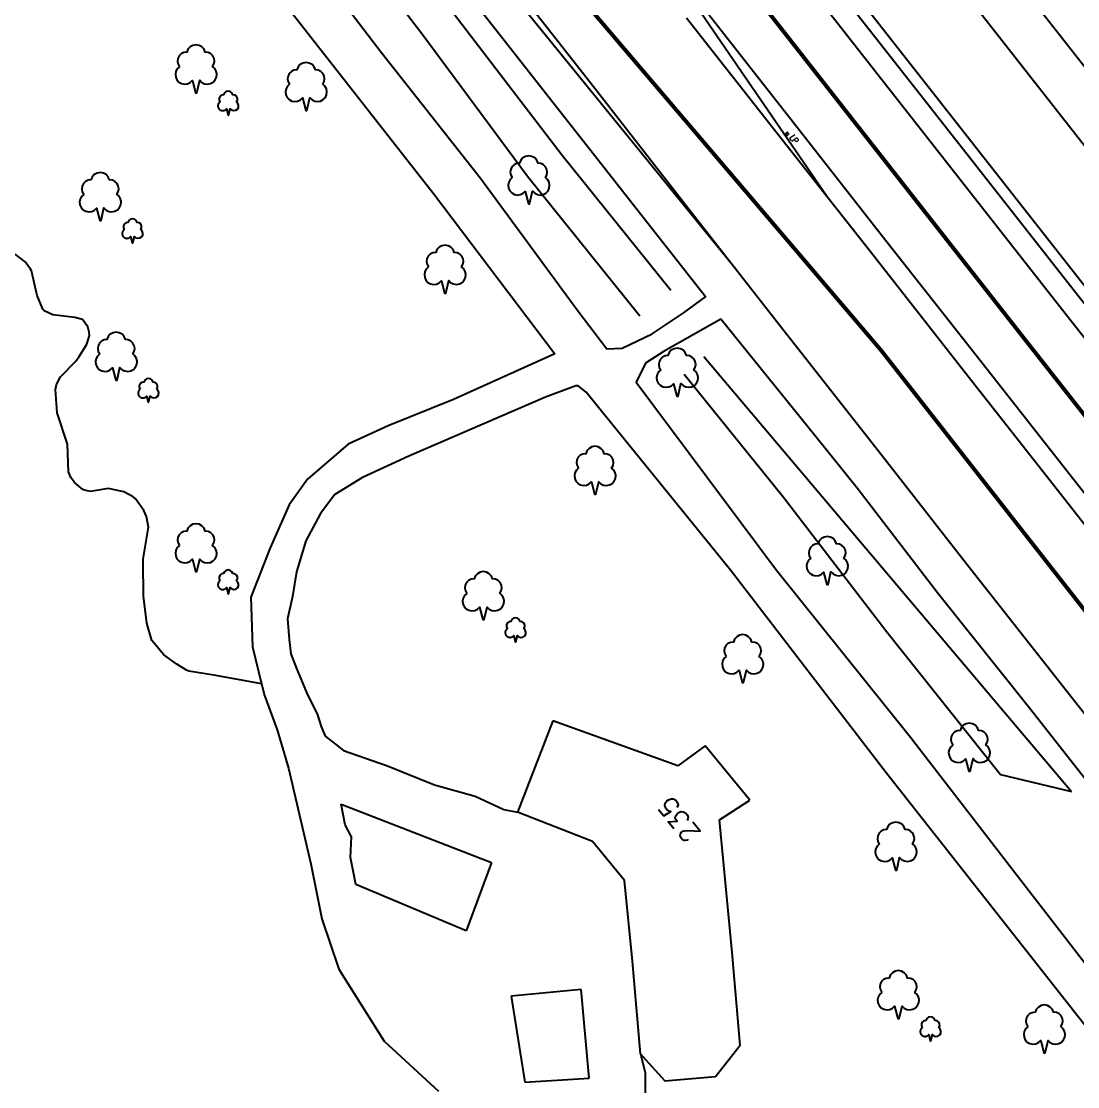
# Model space of a CAD drawing. Extents: x 427500 to 429848, y 434500 to 436505.
# Drawn here: x 429130.2 to 429196.4, y 435132.2 to 435198.9 of the extents above; entities that cross this region are included whole.
import ezdxf

# ---------------------------------------------------------------- set-up
doc = ezdxf.new("R2010")
doc.units = 0
doc.layers.get('0').update_dxf_attribs({"color": 222})
for name, color, linetype in [('LPTIP_Ex_Base', 8, 'Continuous'), ('PRO-MARKINGS', 7, 'Continuous'), ('PROPOSED', 1, 'Continuous')]:
    doc.layers.add(name, color=color, linetype=linetype)
doc.styles.add('MtXpl_Romans', font='romans__.ttf')
doc.styles.get("Standard").update_dxf_attribs({"font": 'romans.shx'})

# ---------------------------------------------------------------- blocks, each defined once
blk = doc.blocks.new('CIRCL')
at = {"color": 0, "linetype": 'ByBlock', "flags": 128}
for points in [[(0.5, 0), (0.475, 0.154), (0.404, 0.293), (0.293, 0.404), (0.154, 0.475), (0, 0.5), (-0.154, 0.475), (-0.293, 0.404), (-0.404, 0.293), (-0.475, 0.154), (-0.5, 0), (-0.475, -0.154), (-0.404, -0.293), (-0.293, -0.404), (-0.154, -0.475), (0, -0.5), (0.154, -0.475), (0.293, -0.404), (0.404, -0.293), (0.475, -0.154)], [(0.5, 0), (0.475, -0.154)]]:
    blk.add_lwpolyline(points, dxfattribs=at)

msp = doc.modelspace()

# ---------------------------------------------------------------- linework, layer by layer
at = {"layer": 'LPTIP_Ex_Base', "color": 251, "true_color": 0x636466}
for p, q in [((429137.75, 435211.5), (429156.05, 435188.15)), ((429156.05, 435188.15), (429163.65, 435178.1)), ((429130.451, 435183.861), (429129.826, 435184.35)), ((429130.793, 435183.42), (429130.451, 435183.861)), ((429130.853, 435183.313), (429130.793, 435183.42)), ((429131.2, 435181.764), (429130.853, 435183.313)), ((429131.557, 435180.903), (429131.2, 435181.764)), ((429131.65, 435180.801), (429131.557, 435180.903)), ((429132.187, 435180.543), (429131.65, 435180.801)), ((429133.569, 435180.388), (429132.187, 435180.543)), ((429134.056, 435180.26), (429133.569, 435180.388)), ((429134.391, 435179.796), (429134.056, 435180.26)), ((429134.475, 435179.46), (429134.391, 435179.796)), ((429134.326, 435178.721), (429134.488, 435179.25)), ((429134.488, 435179.25), (429134.475, 435179.46)), ((429133.844, 435177.938), (429134.326, 435178.721)), ((429132.664, 435176.658), (429133.635, 435177.643)), ((429133.635, 435177.643), (429133.844, 435177.938)), ((429163.65, 435178.1), (429157.3, 435175.25)), ((429132.415, 435176.183), (429132.664, 435176.658)), ((429132.349, 435175.867), (429132.415, 435176.183)), ((429132.454, 435174.408), (429132.349, 435175.867)), ((429164.95, 435176.1), (429163.05, 435175.4)), ((429165.1, 435176.1), (429164.95, 435176.1)), ((429165.6, 435175.7), (429165.1, 435176.1)), ((429166.3, 435174.85), (429165.6, 435175.7)), ((429157.3, 435175.25), (429153.2, 435173.6)), ((429163.05, 435175.4), (429154.5, 435171.7)), ((429133.102, 435172.443), (429132.454, 435174.408)), ((429174.65, 435164.55), (429166.3, 435174.85)), ((429153.2, 435173.6), (429150.7, 435172.45)), ((429133.173, 435170.715), (429133.102, 435172.443)), ((429150.7, 435172.45), (429149.95, 435171.8)), ((429149.95, 435171.8), (429148.15, 435170.25)), ((429154.5, 435171.7), (429151.6, 435170.35)), ((429133.321, 435170.361), (429133.173, 435170.715)), ((429133.55, 435170.043), (429133.321, 435170.361)), ((429151.6, 435170.35), (429149.85, 435169.3)), ((429134.078, 435169.598), (429133.55, 435170.043)), ((429135.686, 435169.665), (429134.545, 435169.488)), ((429135.759, 435169.657), (429135.686, 435169.665)), ((429136.646, 435169.457), (429135.759, 435169.657)), ((429148.15, 435170.25), (429147, 435168.65)), ((429134.167, 435169.555), (429134.078, 435169.598)), ((429134.545, 435169.488), (429134.167, 435169.555)), ((429137.22, 435169.15), (429136.646, 435169.457)), ((429137.365, 435169.026), (429137.22, 435169.15)), ((429137.897, 435168.289), (429137.365, 435169.026)), ((429149.85, 435169.3), (429148.95, 435168.1)), ((429138.061, 435167.916), (429137.897, 435168.289)), ((429147, 435168.65), (429145.8, 435165.95)), ((429138.176, 435167.252), (429138.061, 435167.916)), ((429148.95, 435168.1), (429148.05, 435166.4)), ((429137.849, 435165.242), (429138.176, 435167.252)), ((429148.05, 435166.4), (429147.45, 435164.45)), ((429145.8, 435165.95), (429144.6, 435162.85)), ((429137.843, 435165.105), (429137.849, 435165.242)), ((429137.874, 435162.909), (429137.843, 435165.105)), ((429147.45, 435164.45), (429147.2, 435162.9)), ((429184.4, 435151.85), (429174.65, 435164.55)), ((429137.986, 435161.923), (429137.874, 435162.909)), ((429144.6, 435162.85), (429144.7, 435159.75)), ((429147.2, 435162.9), (429146.9, 435161.5)), ((429138.082, 435161.231), (429137.986, 435161.923)), ((429138.392, 435160.144), (429138.082, 435161.231)), ((429146.9, 435161.5), (429147, 435160.2)), ((429139.152, 435159.255), (429138.392, 435160.144)), ((429144.7, 435159.75), (429145.271, 435157.428)), ((429147, 435160.2), (429147.1, 435159.3)), ((429139.964, 435158.657), (429139.152, 435159.255)), ((429147.1, 435159.3), (429147.45, 435158.4)), ((429140.571, 435158.282), (429139.964, 435158.657)), ((429140.704, 435158.224), (429140.571, 435158.282)), ((429147.45, 435158.4), (429148.15, 435156.75)), ((429142.402, 435157.953), (429140.704, 435158.224)), ((429145.271, 435157.428), (429142.402, 435157.953)), ((429145.271, 435157.428), (429145.45, 435156.7)), ((429145.45, 435156.7), (429146.25, 435154.55)), ((429148.15, 435156.75), (429148.75, 435155.55)), ((429148.75, 435155.55), (429149, 435154.75)), ((429163.51, 435155.12), (429161.3, 435149.4)), ((429171.35, 435152.3), (429163.51, 435155.12)), ((429146.25, 435154.55), (429146.95, 435152.15)), ((429149, 435154.75), (429149.25, 435154.15)), ((429149.25, 435154.15), (429149.9, 435153.65)), ((429149.9, 435153.65), (429150.4, 435153.25)), ((429150.4, 435153.25), (429153.15, 435152.3)), ((429173.05, 435153.55), (429171.35, 435152.3)), ((429175.85, 435150.15), (429173.05, 435153.55)), ((429153.15, 435152.3), (429156.1, 435151.1)), ((429146.95, 435152.15), (429148.35, 435146.15)), ((429198.4, 435134.05), (429184.4, 435151.85)), ((429156.1, 435151.1), (429158.65, 435150.4)), ((429158.65, 435150.4), (429160.45, 435149.55)), ((429150.5, 435148.6), (429150.262, 435149.897)), ((429150.262, 435149.897), (429159.673, 435146.246)), ((429173.95, 435148.9), (429175.85, 435150.15)), ((429160.45, 435149.55), (429161.3, 435149.4)), ((429166, 435147.55), (429161.3, 435149.4)), ((429150.9, 435147.85), (429150.5, 435148.6)), ((429174.75, 435140.6), (429173.95, 435148.9)), ((429150.85, 435146.55), (429150.9, 435147.85)), ((429168, 435145.1), (429166, 435147.55)), ((429151.05, 435145.5), (429150.85, 435146.55)), ((429148.35, 435146.15), (429149.05, 435142.7)), ((429159.673, 435146.246), (429158.09, 435141.96)), ((429151.179, 435144.854), (429151.05, 435145.5)), ((429168.5, 435140.05), (429168, 435145.1)), ((429158.09, 435141.96), (429151.179, 435144.854)), ((429149.05, 435142.7), (429150.1, 435139.55)), ((429175.261, 435134.795), (429174.75, 435140.6)), ((429169.011, 435134.245), (429168.5, 435140.05)), ((429150.1, 435139.55), (429152.95, 435135.05)), ((429165.283, 435138.272), (429160.913, 435137.863)), ((429165.784, 435132.717), (429165.283, 435138.272)), ((429160.913, 435137.863), (429161.761, 435132.481)), ((429152.95, 435135.05), (429156.35, 435131.9)), ((429169.011, 435134.245), (429169.138, 435134.104)), ((429169.011, 435134.245), (429169.3, 435133.05)), ((429173.704, 435132.837), (429175.261, 435134.795)), ((429169.138, 435134.104), (429170.526, 435132.557)), ((429169.3, 435133.05), (429169.3, 435131.5)), ((429161.761, 435132.481), (429165.784, 435132.717)), ((429170.526, 435132.557), (429173.704, 435132.837))]:
    msp.add_line(p, q, dxfattribs=at)
at = {"layer": 'LPTIP_Ex_Base', "color": 251, "true_color": 0x636466, "flags": 128}
for points in [[(429153.822, 435250.727), (429154.415, 435250.103), (429156.78, 435246.842), (429157.337, 435246.205), (429165.128, 435236.363), (429171.195, 435228.698), (429177.762, 435220.311), (429183.988, 435212.422), (429190.704, 435203.909), (429197.365, 435195.418), (429204.294, 435186.645), (429210.939, 435178.203), (429217.541, 435169.741), (429224.299, 435161.127), (429230.592, 435153.065), (429237.006, 435144.927), (429243.138, 435137.351), (429249.272, 435129.679), (429250.947, 435127.503)], [(429154.285, 435236.154), (429158.858, 435239.609), (429163.126, 435234.164), (429168.978, 435226.688), (429175.526, 435218.311), (429181.813, 435210.327), (429188.313, 435202.047), (429194.99, 435193.492), (429201.925, 435184.671), (429208.509, 435176.385), (429216.074, 435166.662), (429222.818, 435158.018), (429225.668, 435154.362), (429228.212, 435151.183), (429234.807, 435143.014), (429240.789, 435135.39), (429246.821, 435127.885), (429248.674, 435125.528), (429252.819, 435120.322), (429259.272, 435112.288), (429265.298, 435104.76)], [(429144.369, 435222.53), (429144.771, 435222.006), (429148.798, 435216.883), (429154.206, 435209.975), (429160.57, 435201.878), (429166.295, 435194.558), (429172.023, 435187.215), (429177.925, 435179.648), (429183.753, 435172.245), (429189.483, 435164.917), (429195.192, 435157.646), (429201.231, 435149.969), (429207.169, 435142.416), (429212.978, 435135.071), (429218.939, 435127.565), (429225.17, 435119.7), (429231.326, 435112.006), (429237.677, 435104.021), (429244.018, 435096.113), (429244.468, 435095.524)], [(429170.916, 435182.082), (429164.105, 435190.525), (429156.551, 435200.441), (429150.7, 435207.861), (429145.599, 435213.655), (429139.206, 435222.339)], [(429168.975, 435180.47), (429161.933, 435189.208), (429155.3, 435198.158), (429149.014, 435206.361), (429144.728, 435211.693), (429137.37, 435221.34)], [(429178.597, 435204.476), (429184.272, 435197.243), (429190.087, 435189.833), (429195.957, 435182.37), (429201.747, 435175.002), (429207.468, 435167.728), (429213.485, 435160.107), (429219.176, 435152.841), (429225.036, 435145.304), (429231.334, 435137.518), (429237.73, 435129.41), (429243.854, 435121.754), (429250.185, 435113.856), (429256.409, 435106.064), (429260.808, 435100.6), (429264.517, 435095.924), (429269.692, 435089.458), (429275.514, 435082.188), (429280.685, 435075.761), (429285.302, 435069.949), (429285.939, 435069.247)], [(429172.838, 435199.947), (429178.595, 435192.602), (429184.381, 435185.211), (429190.276, 435177.739), (429196.073, 435170.332), (429201.836, 435163.029), (429207.794, 435155.457), (429213.663, 435148.024), (429219.504, 435140.609), (429225.472, 435133.092), (429231.816, 435125.095), (429238.095, 435117.183), (429244.332, 435109.354), (429250.357, 435101.814), (429255.04, 435095.995), (429258.686, 435091.427), (429263.857, 435084.946)], [(429293.22, 435044.668), (429290.532, 435048.396), (429286.094, 435054.53), (429280.732, 435061.945), (429277.778, 435065.65), (429268.68, 435076.998), (429262.905, 435084.213), (429257.712, 435090.67), (429254.088, 435095.222), (429249.475, 435101.006), (429243.433, 435108.566), (429237.115, 435116.44), (429230.882, 435124.297), (429224.497, 435132.351), (429218.54, 435139.864), (429212.677, 435147.287), (429206.835, 435154.704), (429200.836, 435162.296), (429195.145, 435169.563), (429189.284, 435177.007), (429183.413, 435184.506), (429177.569, 435191.915), (429171.9, 435199.13)], [(429199.361, 435148.297), (429193.474, 435155.795), (429187.689, 435163.042), (429182.58, 435169.697), (429179.938, 435172.992), (429174.052, 435180.281), (429170.492, 435178.276), (429169.319, 435177.518), (429168.744, 435176.333), (429172.054, 435171.879), (429177.526, 435164.548), (429185.934, 435154.092), (429192.137, 435146.056), (429200.018, 435135.833)], [(429172.974, 435177.941), (429196.01, 435150.691)], [(429171.745, 435176.84), (429177.963, 435169.126), (429184.439, 435160.682), (429191.564, 435151.747), (429196.01, 435150.691)]]:
    msp.add_lwpolyline(points, dxfattribs=at)
msp.add_lwpolyline([(429137.134, 435227.465), (429136.015, 435227.419), (429135.073, 435227.169), (429132.703, 435225.5), (429132.164, 435224.888), (429132.104, 435224.071), (429135.001, 435220.053), (429141.163, 435212.162), (429146.842, 435204.747), (429152.751, 435197.006), (429158.986, 435189.118), (429165.094, 435180.785), (429166.907, 435178.428), (429167.867, 435178.466), (429169.738, 435179.35), (429171.736, 435180.703), (429173.079, 435181.679)], close=True, dxfattribs=at)
at = {"layer": 'LPTIP_Ex_Base', "color": 251, "true_color": 0x636466}
for points in [[(429140.126, 435196.097), (429139.99, 435195.969), (429139.901, 435195.806), (429139.866, 435195.623), (429139.888, 435195.439), (429139.967, 435195.27), (429140.094, 435195.134), (429140.256, 435195.043), (429140.439, 435195.007), (429140.624, 435195.028), (429140.793, 435195.106), (429140.93, 435195.232), (429140.931, 435195.235), (429141.132, 435194.461), (429141.212, 435194.461), (429141.393, 435195.244), (429141.393, 435195.244), (429141.529, 435195.113), (429141.699, 435195.031), (429141.885, 435195.007), (429142.07, 435195.041), (429142.236, 435195.131), (429142.364, 435195.269), (429142.444, 435195.439), (429142.467, 435195.626), (429142.43, 435195.811), (429142.338, 435195.975), (429142.199, 435196.102), (429142.287, 435196.259), (429142.319, 435196.436), (429142.294, 435196.615), (429142.212, 435196.775), (429142.083, 435196.901), (429141.92, 435196.979), (429141.741, 435197), (429141.741, 435197), (429141.664, 435197.184), (429141.531, 435197.331), (429141.356, 435197.427), (429141.16, 435197.461), (429140.964, 435197.427), (429140.789, 435197.331), (429140.656, 435197.184), (429140.579, 435197), (429140.399, 435196.978), (429140.236, 435196.9), (429140.107, 435196.773), (429140.025, 435196.611), (429140.001, 435196.431), (429140.036, 435196.254), (429140.126, 435196.097)], [(429147.026, 435194.997), (429146.89, 435194.869), (429146.801, 435194.706), (429146.766, 435194.523), (429146.788, 435194.339), (429146.867, 435194.17), (429146.994, 435194.034), (429147.156, 435193.943), (429147.339, 435193.907), (429147.524, 435193.928), (429147.693, 435194.006), (429147.83, 435194.132), (429147.831, 435194.135), (429148.032, 435193.361), (429148.112, 435193.361), (429148.293, 435194.144), (429148.293, 435194.144), (429148.429, 435194.013), (429148.599, 435193.931), (429148.785, 435193.907), (429148.97, 435193.941), (429149.136, 435194.031), (429149.264, 435194.169), (429149.344, 435194.339), (429149.367, 435194.526), (429149.33, 435194.711), (429149.238, 435194.875), (429149.099, 435195.002), (429149.187, 435195.159), (429149.219, 435195.336), (429149.194, 435195.515), (429149.112, 435195.675), (429148.983, 435195.801), (429148.82, 435195.879), (429148.641, 435195.9), (429148.641, 435195.9), (429148.564, 435196.084), (429148.431, 435196.231), (429148.256, 435196.327), (429148.06, 435196.361), (429147.864, 435196.327), (429147.689, 435196.231), (429147.556, 435196.084), (429147.479, 435195.9), (429147.299, 435195.878), (429147.136, 435195.8), (429147.007, 435195.673), (429146.925, 435195.511), (429146.901, 435195.331), (429146.936, 435195.154), (429147.026, 435194.997)], [(429142.663, 435193.887), (429142.648, 435193.876), (429142.634, 435193.864), (429142.62, 435193.852), (429142.608, 435193.838), (429142.596, 435193.824), (429142.585, 435193.808), (429142.575, 435193.793), (429142.566, 435193.776), (429142.558, 435193.759), (429142.551, 435193.742), (429142.545, 435193.724), (429142.54, 435193.706), (429142.537, 435193.688), (429142.535, 435193.669), (429142.533, 435193.651), (429142.533, 435193.632), (429142.534, 435193.613), (429142.537, 435193.595), (429142.54, 435193.576), (429142.545, 435193.558), (429142.55, 435193.541), (429142.557, 435193.523), (429142.565, 435193.506), (429142.574, 435193.49), (429142.584, 435193.474), (429142.595, 435193.459), (429142.607, 435193.444), (429142.619, 435193.431), (429142.633, 435193.418), (429142.647, 435193.406), (429142.662, 435193.395), (429142.678, 435193.385), (429142.694, 435193.376), (429142.711, 435193.367), (429142.729, 435193.36), (429142.746, 435193.355), (429142.764, 435193.35), (429142.783, 435193.346), (429142.801, 435193.344), (429142.82, 435193.342), (429142.838, 435193.342), (429142.857, 435193.343), (429142.876, 435193.345), (429142.894, 435193.349), (429142.912, 435193.353), (429142.93, 435193.359), (429142.947, 435193.365), (429142.964, 435193.373), (429142.981, 435193.382), (429142.997, 435193.392), (429143.012, 435193.403), (429143.027, 435193.414), (429143.04, 435193.427), (429143.053, 435193.441), (429143.065, 435193.455), (429143.066, 435193.456), (429143.167, 435193.069), (429143.194, 435193.069), (429143.297, 435193.461), (429143.297, 435193.461), (429143.395, 435193.377), (429143.52, 435193.343), (429143.647, 435193.364), (429143.753, 435193.436), (429143.819, 435193.547), (429143.832, 435193.676), (429143.79, 435193.797), (429143.7, 435193.89), (429143.754, 435194.003), (429143.752, 435194.129), (429143.695, 435194.241), (429143.595, 435194.316), (429143.471, 435194.339), (429143.413, 435194.458), (429143.309, 435194.54), (429143.181, 435194.569), (429143.052, 435194.54), (429142.948, 435194.458), (429142.89, 435194.339), (429142.766, 435194.316), (429142.665, 435194.24), (429142.608, 435194.127), (429142.608, 435194.001), (429142.663, 435193.887)], [(429160.976, 435189.147), (429160.84, 435189.019), (429160.751, 435188.856), (429160.716, 435188.673), (429160.738, 435188.489), (429160.817, 435188.32), (429160.944, 435188.184), (429161.106, 435188.093), (429161.289, 435188.057), (429161.474, 435188.078), (429161.643, 435188.156), (429161.78, 435188.282), (429161.781, 435188.285), (429161.982, 435187.511), (429162.062, 435187.511), (429162.243, 435188.294), (429162.243, 435188.294), (429162.379, 435188.163), (429162.549, 435188.081), (429162.735, 435188.057), (429162.92, 435188.091), (429163.086, 435188.181), (429163.214, 435188.319), (429163.294, 435188.489), (429163.317, 435188.676), (429163.28, 435188.861), (429163.188, 435189.025), (429163.049, 435189.152), (429163.137, 435189.309), (429163.169, 435189.486), (429163.144, 435189.665), (429163.062, 435189.825), (429162.933, 435189.951), (429162.77, 435190.029), (429162.591, 435190.05), (429162.591, 435190.05), (429162.514, 435190.234), (429162.381, 435190.381), (429162.206, 435190.477), (429162.01, 435190.511), (429161.814, 435190.477), (429161.639, 435190.381), (429161.506, 435190.234), (429161.429, 435190.05), (429161.249, 435190.028), (429161.086, 435189.95), (429160.957, 435189.823), (429160.875, 435189.661), (429160.851, 435189.481), (429160.886, 435189.304), (429160.976, 435189.147)], [(429134.126, 435188.097), (429133.99, 435187.969), (429133.901, 435187.806), (429133.866, 435187.623), (429133.888, 435187.439), (429133.967, 435187.27), (429134.094, 435187.134), (429134.256, 435187.043), (429134.439, 435187.007), (429134.624, 435187.028), (429134.793, 435187.106), (429134.93, 435187.232), (429134.931, 435187.235), (429135.132, 435186.461), (429135.212, 435186.461), (429135.393, 435187.244), (429135.393, 435187.244), (429135.529, 435187.113), (429135.699, 435187.031), (429135.885, 435187.007), (429136.07, 435187.041), (429136.236, 435187.131), (429136.364, 435187.269), (429136.444, 435187.439), (429136.467, 435187.626), (429136.43, 435187.811), (429136.338, 435187.975), (429136.199, 435188.102), (429136.287, 435188.259), (429136.319, 435188.436), (429136.294, 435188.615), (429136.212, 435188.775), (429136.083, 435188.901), (429135.92, 435188.979), (429135.741, 435189), (429135.741, 435189), (429135.664, 435189.184), (429135.531, 435189.331), (429135.356, 435189.427), (429135.16, 435189.461), (429134.964, 435189.427), (429134.789, 435189.331), (429134.656, 435189.184), (429134.579, 435189), (429134.399, 435188.978), (429134.236, 435188.9), (429134.107, 435188.773), (429134.025, 435188.611), (429134.001, 435188.431), (429134.036, 435188.254), (429134.126, 435188.097)], [(429136.663, 435185.887), (429136.648, 435185.876), (429136.634, 435185.864), (429136.62, 435185.852), (429136.608, 435185.838), (429136.596, 435185.824), (429136.585, 435185.808), (429136.575, 435185.793), (429136.566, 435185.776), (429136.558, 435185.759), (429136.551, 435185.742), (429136.545, 435185.724), (429136.54, 435185.706), (429136.537, 435185.688), (429136.535, 435185.669), (429136.533, 435185.651), (429136.533, 435185.632), (429136.534, 435185.613), (429136.537, 435185.595), (429136.54, 435185.576), (429136.545, 435185.558), (429136.55, 435185.541), (429136.557, 435185.523), (429136.565, 435185.506), (429136.574, 435185.49), (429136.584, 435185.474), (429136.595, 435185.459), (429136.607, 435185.444), (429136.619, 435185.431), (429136.633, 435185.418), (429136.647, 435185.406), (429136.662, 435185.395), (429136.678, 435185.385), (429136.694, 435185.376), (429136.711, 435185.367), (429136.729, 435185.36), (429136.746, 435185.355), (429136.764, 435185.35), (429136.783, 435185.346), (429136.801, 435185.344), (429136.82, 435185.342), (429136.838, 435185.342), (429136.857, 435185.343), (429136.876, 435185.345), (429136.894, 435185.349), (429136.912, 435185.353), (429136.93, 435185.359), (429136.947, 435185.365), (429136.964, 435185.373), (429136.981, 435185.382), (429136.997, 435185.392), (429137.012, 435185.403), (429137.027, 435185.414), (429137.04, 435185.427), (429137.053, 435185.441), (429137.065, 435185.455), (429137.066, 435185.456), (429137.167, 435185.069), (429137.194, 435185.069), (429137.297, 435185.461), (429137.297, 435185.461), (429137.395, 435185.377), (429137.52, 435185.343), (429137.647, 435185.364), (429137.753, 435185.436), (429137.819, 435185.547), (429137.832, 435185.676), (429137.79, 435185.797), (429137.7, 435185.89), (429137.754, 435186.003), (429137.752, 435186.129), (429137.695, 435186.241), (429137.595, 435186.316), (429137.471, 435186.339), (429137.413, 435186.458), (429137.309, 435186.54), (429137.181, 435186.569), (429137.052, 435186.54), (429136.948, 435186.458), (429136.89, 435186.339), (429136.766, 435186.316), (429136.665, 435186.24), (429136.608, 435186.127), (429136.608, 435186.001), (429136.663, 435185.887)], [(429155.726, 435183.547), (429155.59, 435183.419), (429155.501, 435183.256), (429155.466, 435183.073), (429155.488, 435182.889), (429155.567, 435182.72), (429155.694, 435182.584), (429155.856, 435182.493), (429156.039, 435182.457), (429156.224, 435182.478), (429156.393, 435182.556), (429156.53, 435182.682), (429156.531, 435182.685), (429156.732, 435181.911), (429156.812, 435181.911), (429156.993, 435182.694), (429156.993, 435182.694), (429157.129, 435182.563), (429157.299, 435182.481), (429157.485, 435182.457), (429157.67, 435182.491), (429157.836, 435182.581), (429157.964, 435182.719), (429158.044, 435182.889), (429158.067, 435183.076), (429158.03, 435183.261), (429157.938, 435183.425), (429157.799, 435183.552), (429157.887, 435183.709), (429157.919, 435183.886), (429157.894, 435184.065), (429157.812, 435184.225), (429157.683, 435184.351), (429157.52, 435184.429), (429157.341, 435184.45), (429157.341, 435184.45), (429157.264, 435184.634), (429157.131, 435184.781), (429156.956, 435184.877), (429156.76, 435184.911), (429156.564, 435184.877), (429156.389, 435184.781), (429156.256, 435184.634), (429156.179, 435184.45), (429155.999, 435184.428), (429155.836, 435184.35), (429155.707, 435184.223), (429155.625, 435184.061), (429155.601, 435183.881), (429155.636, 435183.704), (429155.726, 435183.547)], [(429135.126, 435178.097), (429134.99, 435177.969), (429134.901, 435177.806), (429134.866, 435177.623), (429134.888, 435177.439), (429134.967, 435177.27), (429135.094, 435177.134), (429135.256, 435177.043), (429135.439, 435177.007), (429135.624, 435177.028), (429135.793, 435177.106), (429135.93, 435177.232), (429135.931, 435177.235), (429136.132, 435176.461), (429136.212, 435176.461), (429136.393, 435177.244), (429136.393, 435177.244), (429136.529, 435177.113), (429136.699, 435177.031), (429136.885, 435177.007), (429137.07, 435177.041), (429137.236, 435177.131), (429137.364, 435177.269), (429137.444, 435177.439), (429137.467, 435177.626), (429137.43, 435177.811), (429137.338, 435177.975), (429137.199, 435178.102), (429137.287, 435178.259), (429137.319, 435178.436), (429137.294, 435178.615), (429137.212, 435178.775), (429137.083, 435178.901), (429136.92, 435178.979), (429136.741, 435179), (429136.741, 435179), (429136.664, 435179.184), (429136.531, 435179.331), (429136.356, 435179.427), (429136.16, 435179.461), (429135.964, 435179.427), (429135.789, 435179.331), (429135.656, 435179.184), (429135.579, 435179), (429135.399, 435178.978), (429135.236, 435178.9), (429135.107, 435178.773), (429135.025, 435178.611), (429135.001, 435178.431), (429135.036, 435178.254), (429135.126, 435178.097)], [(429170.276, 435177.097), (429170.14, 435176.969), (429170.051, 435176.806), (429170.016, 435176.623), (429170.038, 435176.439), (429170.117, 435176.27), (429170.244, 435176.134), (429170.406, 435176.043), (429170.589, 435176.007), (429170.774, 435176.028), (429170.943, 435176.106), (429171.08, 435176.232), (429171.081, 435176.235), (429171.282, 435175.461), (429171.362, 435175.461), (429171.543, 435176.244), (429171.543, 435176.244), (429171.679, 435176.113), (429171.849, 435176.031), (429172.035, 435176.007), (429172.22, 435176.041), (429172.386, 435176.131), (429172.514, 435176.269), (429172.594, 435176.439), (429172.617, 435176.626), (429172.58, 435176.811), (429172.488, 435176.975), (429172.349, 435177.102), (429172.437, 435177.259), (429172.469, 435177.436), (429172.444, 435177.615), (429172.362, 435177.775), (429172.233, 435177.901), (429172.07, 435177.979), (429171.891, 435178), (429171.891, 435178), (429171.814, 435178.184), (429171.681, 435178.331), (429171.506, 435178.427), (429171.31, 435178.461), (429171.114, 435178.427), (429170.939, 435178.331), (429170.806, 435178.184), (429170.729, 435178), (429170.549, 435177.978), (429170.386, 435177.9), (429170.257, 435177.773), (429170.175, 435177.611), (429170.151, 435177.431), (429170.186, 435177.254), (429170.276, 435177.097)], [(429137.663, 435175.887), (429137.648, 435175.876), (429137.634, 435175.864), (429137.62, 435175.852), (429137.608, 435175.838), (429137.596, 435175.824), (429137.585, 435175.808), (429137.575, 435175.793), (429137.566, 435175.776), (429137.558, 435175.759), (429137.551, 435175.742), (429137.545, 435175.724), (429137.54, 435175.706), (429137.537, 435175.688), (429137.535, 435175.669), (429137.533, 435175.651), (429137.533, 435175.632), (429137.534, 435175.613), (429137.537, 435175.595), (429137.54, 435175.576), (429137.545, 435175.558), (429137.55, 435175.541), (429137.557, 435175.523), (429137.565, 435175.506), (429137.574, 435175.49), (429137.584, 435175.474), (429137.595, 435175.459), (429137.607, 435175.444), (429137.619, 435175.431), (429137.633, 435175.418), (429137.647, 435175.406), (429137.662, 435175.395), (429137.678, 435175.385), (429137.694, 435175.376), (429137.711, 435175.367), (429137.729, 435175.36), (429137.746, 435175.355), (429137.764, 435175.35), (429137.783, 435175.346), (429137.801, 435175.344), (429137.82, 435175.342), (429137.838, 435175.342), (429137.857, 435175.343), (429137.876, 435175.345), (429137.894, 435175.349), (429137.912, 435175.353), (429137.93, 435175.359), (429137.947, 435175.365), (429137.964, 435175.373), (429137.981, 435175.382), (429137.997, 435175.392), (429138.012, 435175.403), (429138.027, 435175.414), (429138.04, 435175.427), (429138.053, 435175.441), (429138.065, 435175.455), (429138.066, 435175.456), (429138.167, 435175.069), (429138.194, 435175.069), (429138.297, 435175.461), (429138.297, 435175.461), (429138.395, 435175.377), (429138.52, 435175.343), (429138.647, 435175.364), (429138.753, 435175.436), (429138.819, 435175.547), (429138.832, 435175.676), (429138.79, 435175.797), (429138.7, 435175.89), (429138.754, 435176.003), (429138.752, 435176.129), (429138.695, 435176.241), (429138.595, 435176.316), (429138.471, 435176.339), (429138.413, 435176.458), (429138.309, 435176.54), (429138.181, 435176.569), (429138.052, 435176.54), (429137.948, 435176.458), (429137.89, 435176.339), (429137.766, 435176.316), (429137.665, 435176.24), (429137.608, 435176.127), (429137.608, 435176.001), (429137.663, 435175.887)], [(429165.126, 435170.947), (429164.99, 435170.819), (429164.901, 435170.656), (429164.866, 435170.473), (429164.888, 435170.289), (429164.967, 435170.12), (429165.094, 435169.984), (429165.256, 435169.893), (429165.439, 435169.857), (429165.624, 435169.878), (429165.793, 435169.956), (429165.93, 435170.082), (429165.931, 435170.085), (429166.132, 435169.311), (429166.212, 435169.311), (429166.393, 435170.094), (429166.393, 435170.094), (429166.529, 435169.963), (429166.699, 435169.881), (429166.885, 435169.857), (429167.07, 435169.891), (429167.236, 435169.981), (429167.364, 435170.119), (429167.444, 435170.289), (429167.467, 435170.476), (429167.43, 435170.661), (429167.338, 435170.825), (429167.199, 435170.952), (429167.287, 435171.109), (429167.319, 435171.286), (429167.294, 435171.465), (429167.212, 435171.625), (429167.083, 435171.751), (429166.92, 435171.829), (429166.741, 435171.85), (429166.741, 435171.85), (429166.664, 435172.034), (429166.531, 435172.181), (429166.356, 435172.277), (429166.16, 435172.311), (429165.964, 435172.277), (429165.789, 435172.181), (429165.656, 435172.034), (429165.579, 435171.85), (429165.399, 435171.828), (429165.236, 435171.75), (429165.107, 435171.623), (429165.025, 435171.461), (429165.001, 435171.281), (429165.036, 435171.104), (429165.126, 435170.947)], [(429140.126, 435166.097), (429139.99, 435165.969), (429139.901, 435165.806), (429139.866, 435165.623), (429139.888, 435165.439), (429139.967, 435165.27), (429140.094, 435165.134), (429140.256, 435165.043), (429140.439, 435165.007), (429140.624, 435165.028), (429140.793, 435165.106), (429140.93, 435165.232), (429140.931, 435165.235), (429141.132, 435164.461), (429141.212, 435164.461), (429141.393, 435165.244), (429141.393, 435165.244), (429141.529, 435165.113), (429141.699, 435165.031), (429141.885, 435165.007), (429142.07, 435165.041), (429142.236, 435165.131), (429142.364, 435165.269), (429142.444, 435165.439), (429142.467, 435165.626), (429142.43, 435165.811), (429142.338, 435165.975), (429142.199, 435166.102), (429142.287, 435166.259), (429142.319, 435166.436), (429142.294, 435166.615), (429142.212, 435166.775), (429142.083, 435166.901), (429141.92, 435166.979), (429141.741, 435167), (429141.741, 435167), (429141.664, 435167.184), (429141.531, 435167.331), (429141.356, 435167.427), (429141.16, 435167.461), (429140.964, 435167.427), (429140.789, 435167.331), (429140.656, 435167.184), (429140.579, 435167), (429140.399, 435166.978), (429140.236, 435166.9), (429140.107, 435166.773), (429140.025, 435166.611), (429140.001, 435166.431), (429140.036, 435166.254), (429140.126, 435166.097)], [(429179.676, 435165.297), (429179.54, 435165.169), (429179.451, 435165.006), (429179.416, 435164.823), (429179.438, 435164.639), (429179.517, 435164.47), (429179.644, 435164.334), (429179.806, 435164.243), (429179.989, 435164.207), (429180.174, 435164.228), (429180.343, 435164.306), (429180.48, 435164.432), (429180.481, 435164.435), (429180.682, 435163.661), (429180.762, 435163.661), (429180.943, 435164.444), (429180.943, 435164.444), (429181.079, 435164.313), (429181.249, 435164.231), (429181.435, 435164.207), (429181.62, 435164.241), (429181.786, 435164.331), (429181.914, 435164.469), (429181.994, 435164.639), (429182.017, 435164.826), (429181.98, 435165.011), (429181.888, 435165.175), (429181.749, 435165.302), (429181.837, 435165.459), (429181.869, 435165.636), (429181.844, 435165.815), (429181.762, 435165.975), (429181.633, 435166.101), (429181.47, 435166.179), (429181.291, 435166.2), (429181.291, 435166.2), (429181.214, 435166.384), (429181.081, 435166.531), (429180.906, 435166.627), (429180.71, 435166.661), (429180.514, 435166.627), (429180.339, 435166.531), (429180.206, 435166.384), (429180.129, 435166.2), (429179.949, 435166.178), (429179.786, 435166.1), (429179.657, 435165.973), (429179.575, 435165.811), (429179.551, 435165.631), (429179.586, 435165.454), (429179.676, 435165.297)], [(429142.663, 435163.887), (429142.648, 435163.876), (429142.634, 435163.864), (429142.62, 435163.852), (429142.608, 435163.838), (429142.596, 435163.824), (429142.585, 435163.808), (429142.575, 435163.793), (429142.566, 435163.776), (429142.558, 435163.759), (429142.551, 435163.742), (429142.545, 435163.724), (429142.54, 435163.706), (429142.537, 435163.688), (429142.535, 435163.669), (429142.533, 435163.651), (429142.533, 435163.632), (429142.534, 435163.613), (429142.537, 435163.595), (429142.54, 435163.576), (429142.545, 435163.558), (429142.55, 435163.541), (429142.557, 435163.523), (429142.565, 435163.506), (429142.574, 435163.49), (429142.584, 435163.474), (429142.595, 435163.459), (429142.607, 435163.444), (429142.619, 435163.431), (429142.633, 435163.418), (429142.647, 435163.406), (429142.662, 435163.395), (429142.678, 435163.385), (429142.694, 435163.376), (429142.711, 435163.367), (429142.729, 435163.36), (429142.746, 435163.355), (429142.764, 435163.35), (429142.783, 435163.346), (429142.801, 435163.344), (429142.82, 435163.342), (429142.838, 435163.342), (429142.857, 435163.343), (429142.876, 435163.345), (429142.894, 435163.349), (429142.912, 435163.353), (429142.93, 435163.359), (429142.947, 435163.365), (429142.964, 435163.373), (429142.981, 435163.382), (429142.997, 435163.392), (429143.012, 435163.403), (429143.027, 435163.414), (429143.04, 435163.427), (429143.053, 435163.441), (429143.065, 435163.455), (429143.066, 435163.456), (429143.167, 435163.069), (429143.194, 435163.069), (429143.297, 435163.461), (429143.297, 435163.461), (429143.395, 435163.377), (429143.52, 435163.343), (429143.647, 435163.364), (429143.753, 435163.436), (429143.819, 435163.547), (429143.832, 435163.676), (429143.79, 435163.797), (429143.7, 435163.89), (429143.754, 435164.003), (429143.752, 435164.129), (429143.695, 435164.241), (429143.595, 435164.316), (429143.471, 435164.339), (429143.413, 435164.458), (429143.309, 435164.54), (429143.181, 435164.569), (429143.052, 435164.54), (429142.948, 435164.458), (429142.89, 435164.339), (429142.766, 435164.316), (429142.665, 435164.24), (429142.608, 435164.127), (429142.608, 435164.001), (429142.663, 435163.887)], [(429158.126, 435163.097), (429157.99, 435162.969), (429157.901, 435162.806), (429157.866, 435162.623), (429157.888, 435162.439), (429157.967, 435162.27), (429158.094, 435162.134), (429158.256, 435162.043), (429158.439, 435162.007), (429158.624, 435162.028), (429158.793, 435162.106), (429158.93, 435162.232), (429158.931, 435162.235), (429159.132, 435161.461), (429159.212, 435161.461), (429159.393, 435162.244), (429159.393, 435162.244), (429159.529, 435162.113), (429159.699, 435162.031), (429159.885, 435162.007), (429160.07, 435162.041), (429160.236, 435162.131), (429160.364, 435162.269), (429160.444, 435162.439), (429160.467, 435162.626), (429160.43, 435162.811), (429160.338, 435162.975), (429160.199, 435163.102), (429160.287, 435163.259), (429160.319, 435163.436), (429160.294, 435163.615), (429160.212, 435163.775), (429160.083, 435163.901), (429159.92, 435163.979), (429159.741, 435164), (429159.741, 435164), (429159.664, 435164.184), (429159.531, 435164.331), (429159.356, 435164.427), (429159.16, 435164.461), (429158.964, 435164.427), (429158.789, 435164.331), (429158.656, 435164.184), (429158.579, 435164), (429158.399, 435163.978), (429158.236, 435163.9), (429158.107, 435163.773), (429158.025, 435163.611), (429158.001, 435163.431), (429158.036, 435163.254), (429158.126, 435163.097)], [(429160.663, 435160.887), (429160.648, 435160.876), (429160.634, 435160.864), (429160.62, 435160.852), (429160.608, 435160.838), (429160.596, 435160.824), (429160.585, 435160.808), (429160.575, 435160.793), (429160.566, 435160.776), (429160.558, 435160.759), (429160.551, 435160.742), (429160.545, 435160.724), (429160.54, 435160.706), (429160.537, 435160.688), (429160.535, 435160.669), (429160.533, 435160.651), (429160.533, 435160.632), (429160.534, 435160.613), (429160.537, 435160.595), (429160.54, 435160.576), (429160.545, 435160.558), (429160.55, 435160.541), (429160.557, 435160.523), (429160.565, 435160.506), (429160.574, 435160.49), (429160.584, 435160.474), (429160.595, 435160.459), (429160.607, 435160.444), (429160.619, 435160.431), (429160.633, 435160.418), (429160.647, 435160.406), (429160.662, 435160.395), (429160.678, 435160.385), (429160.694, 435160.376), (429160.711, 435160.367), (429160.729, 435160.36), (429160.746, 435160.355), (429160.764, 435160.35), (429160.783, 435160.346), (429160.801, 435160.344), (429160.82, 435160.342), (429160.838, 435160.342), (429160.857, 435160.343), (429160.876, 435160.345), (429160.894, 435160.349), (429160.912, 435160.353), (429160.93, 435160.359), (429160.947, 435160.365), (429160.964, 435160.373), (429160.981, 435160.382), (429160.997, 435160.392), (429161.012, 435160.403), (429161.027, 435160.414), (429161.04, 435160.427), (429161.053, 435160.441), (429161.065, 435160.455), (429161.066, 435160.456), (429161.167, 435160.069), (429161.194, 435160.069), (429161.297, 435160.461), (429161.297, 435160.461), (429161.395, 435160.377), (429161.52, 435160.343), (429161.647, 435160.364), (429161.753, 435160.436), (429161.819, 435160.547), (429161.832, 435160.676), (429161.79, 435160.797), (429161.7, 435160.89), (429161.754, 435161.003), (429161.752, 435161.129), (429161.695, 435161.241), (429161.595, 435161.316), (429161.471, 435161.339), (429161.413, 435161.458), (429161.309, 435161.54), (429161.181, 435161.569), (429161.052, 435161.54), (429160.948, 435161.458), (429160.89, 435161.339), (429160.766, 435161.316), (429160.665, 435161.24), (429160.608, 435161.127), (429160.608, 435161.001), (429160.663, 435160.887)], [(429174.376, 435159.147), (429174.24, 435159.019), (429174.151, 435158.856), (429174.116, 435158.673), (429174.138, 435158.489), (429174.217, 435158.32), (429174.344, 435158.184), (429174.506, 435158.093), (429174.689, 435158.057), (429174.874, 435158.078), (429175.043, 435158.156), (429175.18, 435158.282), (429175.181, 435158.285), (429175.382, 435157.511), (429175.462, 435157.511), (429175.643, 435158.294), (429175.643, 435158.294), (429175.779, 435158.163), (429175.949, 435158.081), (429176.135, 435158.057), (429176.32, 435158.091), (429176.486, 435158.181), (429176.614, 435158.319), (429176.694, 435158.489), (429176.717, 435158.676), (429176.68, 435158.861), (429176.588, 435159.025), (429176.449, 435159.152), (429176.537, 435159.309), (429176.569, 435159.486), (429176.544, 435159.665), (429176.462, 435159.825), (429176.333, 435159.951), (429176.17, 435160.029), (429175.991, 435160.05), (429175.991, 435160.05), (429175.914, 435160.234), (429175.781, 435160.381), (429175.606, 435160.477), (429175.41, 435160.511), (429175.214, 435160.477), (429175.039, 435160.381), (429174.906, 435160.234), (429174.829, 435160.05), (429174.649, 435160.028), (429174.486, 435159.95), (429174.357, 435159.823), (429174.275, 435159.661), (429174.251, 435159.481), (429174.286, 435159.304), (429174.376, 435159.147)], [(429188.576, 435153.597), (429188.44, 435153.469), (429188.351, 435153.306), (429188.316, 435153.123), (429188.338, 435152.939), (429188.417, 435152.77), (429188.544, 435152.634), (429188.706, 435152.543), (429188.889, 435152.507), (429189.074, 435152.528), (429189.243, 435152.606), (429189.38, 435152.732), (429189.381, 435152.735), (429189.582, 435151.961), (429189.662, 435151.961), (429189.843, 435152.744), (429189.843, 435152.744), (429189.979, 435152.613), (429190.149, 435152.531), (429190.335, 435152.507), (429190.52, 435152.541), (429190.686, 435152.631), (429190.814, 435152.769), (429190.894, 435152.939), (429190.917, 435153.126), (429190.88, 435153.311), (429190.788, 435153.475), (429190.649, 435153.602), (429190.737, 435153.759), (429190.769, 435153.936), (429190.744, 435154.115), (429190.662, 435154.275), (429190.533, 435154.401), (429190.37, 435154.479), (429190.191, 435154.5), (429190.191, 435154.5), (429190.114, 435154.684), (429189.981, 435154.831), (429189.806, 435154.927), (429189.61, 435154.961), (429189.414, 435154.927), (429189.239, 435154.831), (429189.106, 435154.684), (429189.029, 435154.5), (429188.849, 435154.478), (429188.686, 435154.4), (429188.557, 435154.273), (429188.475, 435154.111), (429188.451, 435153.931), (429188.486, 435153.754), (429188.576, 435153.597)], [(429183.976, 435147.397), (429183.84, 435147.269), (429183.751, 435147.106), (429183.716, 435146.923), (429183.738, 435146.739), (429183.817, 435146.57), (429183.944, 435146.434), (429184.106, 435146.343), (429184.289, 435146.307), (429184.474, 435146.328), (429184.643, 435146.406), (429184.78, 435146.532), (429184.781, 435146.535), (429184.982, 435145.761), (429185.062, 435145.761), (429185.243, 435146.544), (429185.243, 435146.544), (429185.379, 435146.413), (429185.549, 435146.331), (429185.735, 435146.307), (429185.92, 435146.341), (429186.086, 435146.431), (429186.214, 435146.569), (429186.294, 435146.739), (429186.317, 435146.926), (429186.28, 435147.111), (429186.188, 435147.275), (429186.049, 435147.402), (429186.137, 435147.559), (429186.169, 435147.736), (429186.144, 435147.915), (429186.062, 435148.075), (429185.933, 435148.201), (429185.77, 435148.279), (429185.591, 435148.3), (429185.591, 435148.3), (429185.514, 435148.484), (429185.381, 435148.631), (429185.206, 435148.727), (429185.01, 435148.761), (429184.814, 435148.727), (429184.639, 435148.631), (429184.506, 435148.484), (429184.429, 435148.3), (429184.249, 435148.278), (429184.086, 435148.2), (429183.957, 435148.073), (429183.875, 435147.911), (429183.851, 435147.731), (429183.886, 435147.554), (429183.976, 435147.397)], [(429184.126, 435138.097), (429183.99, 435137.969), (429183.901, 435137.806), (429183.866, 435137.623), (429183.888, 435137.439), (429183.967, 435137.27), (429184.094, 435137.134), (429184.256, 435137.043), (429184.439, 435137.007), (429184.624, 435137.028), (429184.793, 435137.106), (429184.93, 435137.232), (429184.931, 435137.235), (429185.132, 435136.461), (429185.212, 435136.461), (429185.393, 435137.244), (429185.393, 435137.244), (429185.529, 435137.113), (429185.699, 435137.031), (429185.885, 435137.007), (429186.07, 435137.041), (429186.236, 435137.131), (429186.364, 435137.269), (429186.444, 435137.439), (429186.467, 435137.626), (429186.43, 435137.811), (429186.338, 435137.975), (429186.199, 435138.102), (429186.287, 435138.259), (429186.319, 435138.436), (429186.294, 435138.615), (429186.212, 435138.775), (429186.083, 435138.901), (429185.92, 435138.979), (429185.741, 435139), (429185.741, 435139), (429185.664, 435139.184), (429185.531, 435139.331), (429185.356, 435139.427), (429185.16, 435139.461), (429184.964, 435139.427), (429184.789, 435139.331), (429184.656, 435139.184), (429184.579, 435139), (429184.399, 435138.978), (429184.236, 435138.9), (429184.107, 435138.773), (429184.025, 435138.611), (429184.001, 435138.431), (429184.036, 435138.254), (429184.126, 435138.097)], [(429193.276, 435135.947), (429193.14, 435135.819), (429193.051, 435135.656), (429193.016, 435135.473), (429193.038, 435135.289), (429193.117, 435135.12), (429193.244, 435134.984), (429193.406, 435134.893), (429193.589, 435134.857), (429193.774, 435134.878), (429193.943, 435134.956), (429194.08, 435135.082), (429194.081, 435135.085), (429194.282, 435134.311), (429194.362, 435134.311), (429194.543, 435135.094), (429194.543, 435135.094), (429194.679, 435134.963), (429194.849, 435134.881), (429195.035, 435134.857), (429195.22, 435134.891), (429195.386, 435134.981), (429195.514, 435135.119), (429195.594, 435135.289), (429195.617, 435135.476), (429195.58, 435135.661), (429195.488, 435135.825), (429195.349, 435135.952), (429195.437, 435136.109), (429195.469, 435136.286), (429195.444, 435136.465), (429195.362, 435136.625), (429195.233, 435136.751), (429195.07, 435136.829), (429194.891, 435136.85), (429194.891, 435136.85), (429194.814, 435137.034), (429194.681, 435137.181), (429194.506, 435137.277), (429194.31, 435137.311), (429194.114, 435137.277), (429193.939, 435137.181), (429193.806, 435137.034), (429193.729, 435136.85), (429193.549, 435136.828), (429193.386, 435136.75), (429193.257, 435136.623), (429193.175, 435136.461), (429193.151, 435136.281), (429193.186, 435136.104), (429193.276, 435135.947)], [(429186.663, 435135.887), (429186.648, 435135.876), (429186.634, 435135.864), (429186.62, 435135.852), (429186.608, 435135.838), (429186.596, 435135.824), (429186.585, 435135.808), (429186.575, 435135.793), (429186.566, 435135.776), (429186.558, 435135.759), (429186.551, 435135.742), (429186.545, 435135.724), (429186.54, 435135.706), (429186.537, 435135.688), (429186.535, 435135.669), (429186.533, 435135.651), (429186.533, 435135.632), (429186.534, 435135.613), (429186.537, 435135.595), (429186.54, 435135.576), (429186.545, 435135.558), (429186.55, 435135.541), (429186.557, 435135.523), (429186.565, 435135.506), (429186.574, 435135.49), (429186.584, 435135.474), (429186.595, 435135.459), (429186.607, 435135.444), (429186.619, 435135.431), (429186.633, 435135.418), (429186.647, 435135.406), (429186.662, 435135.395), (429186.678, 435135.385), (429186.694, 435135.376), (429186.711, 435135.367), (429186.729, 435135.36), (429186.746, 435135.355), (429186.764, 435135.35), (429186.783, 435135.346), (429186.801, 435135.344), (429186.82, 435135.342), (429186.838, 435135.342), (429186.857, 435135.343), (429186.876, 435135.345), (429186.894, 435135.349), (429186.912, 435135.353), (429186.93, 435135.359), (429186.947, 435135.365), (429186.964, 435135.373), (429186.981, 435135.382), (429186.997, 435135.392), (429187.012, 435135.403), (429187.027, 435135.414), (429187.04, 435135.427), (429187.053, 435135.441), (429187.065, 435135.455), (429187.066, 435135.456), (429187.167, 435135.069), (429187.194, 435135.069), (429187.297, 435135.461), (429187.297, 435135.461), (429187.395, 435135.377), (429187.52, 435135.343), (429187.647, 435135.364), (429187.753, 435135.436), (429187.819, 435135.547), (429187.832, 435135.676), (429187.79, 435135.797), (429187.7, 435135.89), (429187.754, 435136.003), (429187.752, 435136.129), (429187.695, 435136.241), (429187.595, 435136.316), (429187.471, 435136.339), (429187.413, 435136.458), (429187.309, 435136.54), (429187.181, 435136.569), (429187.052, 435136.54), (429186.948, 435136.458), (429186.89, 435136.339), (429186.766, 435136.316), (429186.665, 435136.24), (429186.608, 435136.127), (429186.608, 435136.001), (429186.663, 435135.887)]]:
    msp.add_lwpolyline(points, dxfattribs=at)
at = {"layer": 'PRO-MARKINGS', "flags": 128}
msp.add_lwpolyline([(429151.442, 435234.714, 0.25, 0.25, 0), (429155.409, 435229.337, 0.25, 0.25, 0), (429172.496, 435205.284, 0.25, 0.25, 0), (429192.636, 435179.591, 0.25, 0.25, 0), (429204.195, 435164.882, 0.25, 0.25, 0), (429221.857, 435142.47, 0.25, 0.25, 0), (429249.69, 435107.456, 0.25, 0.25, 0), (429262.984, 435090.861, 0.25, 0.25, 0), (429276.53, 435074.142, 0.25, 0.25, 0)], format="xyseb", dxfattribs=at)
at = {"layer": 'PRO-MARKINGS', "const_width": 0.25, "flags": 128}
msp.add_lwpolyline([(429145.048, 435225.704), (429160.394, 435206.131), (429184.088, 435178.319), (429198.337, 435160.118), (429222.073, 435130.05), (429243.976, 435102.559), (429260.645, 435081.625)], dxfattribs=at)
at = {"layer": 'PROPOSED', "flags": 128}
for points in [[(429104.887, 435273.037), (429116.692, 435257.004), (429140.745, 435226.33), (429158.1, 435204.198), (429174.974, 435183.432)], [(429268.504, 435092.555), (429253.598, 435110.574), (429225.777, 435145.574), (429208.126, 435167.972), (429196.569, 435182.678), (429176.432, 435208.368)], [(429170.116, 435203.42), (429180.709, 435187.955)]]:
    msp.add_lwpolyline(points, dxfattribs=at)
msp.add_lwpolyline([(429174.856, 435207.133), (429194.996, 435181.444), (429206.553, 435166.736), (429224.209, 435144.332), (429252.035, 435109.327), (429267.043, 435091.184, 0.031097)], format="xyb", dxfattribs=at)

# ---------------------------------------------------------------- block references
at = {"layer": 'LPTIP_Ex_Base', "color": 251, "true_color": 0x636466, "xscale": 0.16, "yscale": 0.16, "zscale": 0.16, "rotation": 128.046683}
msp.add_blockref('CIRCL', (429178.196, 435191.887), dxfattribs=at)

# ---------------------------------------------------------------- texts
at = {"layer": 'LPTIP_Ex_Base', "color": 251, "true_color": 0x636466, "width": 0.8}
msp.add_text('LP', height=0.4, rotation=-53.53083, dxfattribs=at).set_placement((429178.319, 435191.64))
at = {"layer": 'LPTIP_Ex_Base', "color": 251, "true_color": 0x636466, "style": 'MtXpl_Romans'}
msp.add_text('235', height=1.2, rotation=128.1, dxfattribs=at).set_placement((429172.835, 435148.073))

doc.saveas('drawing.dxf')
